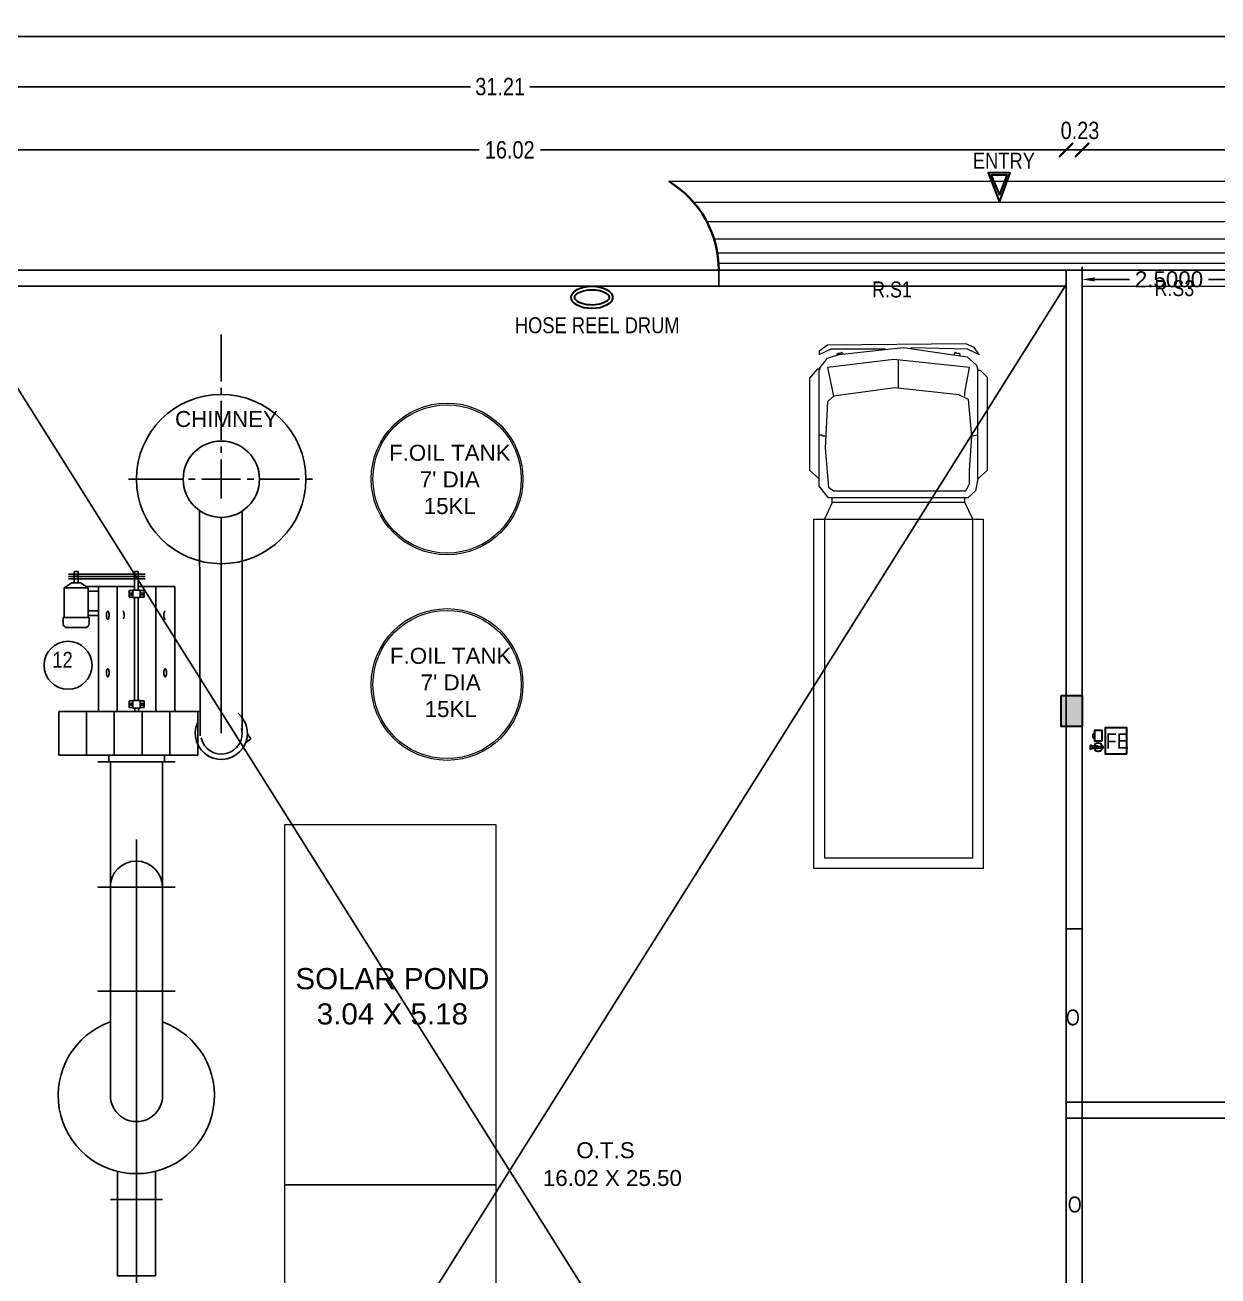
# Model space of a CAD drawing. Header units: metres. Extents: x -488 to 4759, y 38 to 2071.
# Drawn here: x 1169.87 to 1187.04, y 165.82 to 183.83 of the extents above; entities that cross this region are included whole.
import ezdxf
from ezdxf.lldxf.tags import DXFTag

# ---------------------------------------------------------------- set-up
doc = ezdxf.new("R2010")
doc.units = ezdxf.units.M
doc.header["$MEASUREMENT"] = 0
doc.linetypes.add('HIDDEN', pattern=[0.375, 0.25, -0.125])
doc.linetypes.add('HIDDEN2', pattern=[0.1875, 0.125, -0.0625])
for name, color, linetype in [('0 @ 1', 7, 'Continuous'), ('BLK_1_FLR_0_CARPET_AREA', 10, 'Continuous'), ('BLK_1_FLR_0_EXIT_WIDTH_DOOR', 2, 'Continuous'), ('BLK_1_FLR_0_REGULAR_ROOM', 117, 'Continuous')]:
    doc.layers.add(name, color=color, linetype=linetype)
for name, color, linetype, plot in [('BLK_1_COVERED_AREA', 44, 'Continuous', False), ('BLK_1_FLR_0_BLT_UP_AREA', 1, 'Continuous', False), ('BLK_1_FLR_0_BLT_UP_AREA_DEDUCT', 1, 'Continuous', False)]:
    doc.layers.add(name, color=color, linetype=linetype, plot=plot)
doc.layers.add('Human', color=197, linetype='Continuous', lineweight=5)
doc.styles.add('2', font='swissc.ttf', dxfattribs={"height": 0.23})
doc.styles.add('ARIAL', font='arial.ttf', dxfattribs={"height": 0.8})
doc.styles.add('Arial narrow', font='ARIALN.TTF', dxfattribs={"height": 0.6})
doc.styles.add('CODE', font='swissc.ttf', dxfattribs={"height": 0.25})
doc.styles.add('sa1', font='', dxfattribs={"height": 72})
doc.styles.add('SH', font='swissc.ttf', dxfattribs={"height": 10})
doc.styles.get("Standard").update_dxf_attribs({"font": 'arial.ttf', "height": 0.23})
doc.styles.add('SUBBU3', font='swissl.ttf', dxfattribs={"width": 0.8})
doc.styles.get('sa1').set_extended_font_data('Abadi MT Condensed Light')
tags = doc.linetypes.add('00$1$HIDDEN', pattern=[0.375, 0.25, -0.125]).pattern_tags.tags
tags[6:7] = [DXFTag(74, 4), DXFTag(75, 0), DXFTag(340, '0'), DXFTag(46, 1.0), DXFTag(50, 0.0), DXFTag(44, 0.0), DXFTag(45, 0.0)]
tags[4:5] = [DXFTag(74, 4), DXFTag(75, 0), DXFTag(340, '0'), DXFTag(46, 1.0), DXFTag(50, 0.0), DXFTag(44, 0.0), DXFTag(45, 0.0)]
doc.dimstyles.new('OUTER', dxfattribs={"dimscale": 0, "dimtxt": 0.3, "dimasz": 0.18, "dimexe": 0.18, "dimexo": 0.0625, "dimgap": 0.09, "dimtad": 0, "dimzin": 0, "dimdsep": 46, "dimtxsty": 'CODE', "dimcen": 0.09, "dimse1": 1, "dimse2": 1, "dimclrd": 8, "dimclrt": 1, "dimadec": 0, "dimazin": 0, "dimtfac": 1, "dimtofl": 0, "dimtmove": 0, "dimatfit": 3, "dimfxl": 0, "dimtolj": 1, "dimtzin": 0, "dimarcsym": 0})
doc.dimstyles.new('STANDARD$0', dxfattribs={"dimtxt": 0.23, "dimasz": 3, "dimexe": 3, "dimexo": 1, "dimgap": 1.5, "dimtad": 1, "dimdec": 1, "dimzin": 1, "dimdsep": 46, "dimlunit": 4, "dimtxsty": 'Standard', "dimblk": 'OBLIQUE', "dimcen": 0.09375, "dimdle": 1, "dimclrd": 8, "dimclre": 8, "dimclrt": 7, "dimadec": 1, "dimazin": 0, "dimtfac": 1, "dimtdec": 1, "dimtix": 1, "dimtmove": 2, "dimatfit": 3, "dimldrblk": 'ARCHTICK', "dimfxl": 0, "dimfrac": 2, "dimtolj": 1, "dimtzin": 0, "dimarcsym": 0})

# ---------------------------------------------------------------- blocks, each defined once
blk = doc.blocks.new('4t33vrvc')
at = {"layer": 'Human', "color": 36}
for p, q in [((281958.3, 29384.41), (281958.3, 29381.68)), ((282033.45, 29384.41), (282033.45, 29381.68))]:
    blk.add_line(p, q, dxfattribs=at)
for points in [[(282043.87, 29393.79), (282043.87, 29585.79), (282043.87, 29591.79), (281947.87, 29591.79), (281947.87, 29585.79), (281947.87, 29393.79)], [(282037.9, 29585.79), (282037.9, 29393.79), (282033.45, 29384.41), (281958.3, 29384.41), (281953.85, 29393.79), (281953.85, 29585.79)]]:
    blk.add_lwpolyline(points, close=True, dxfattribs=at)
for points in [[(282040.83, 29370.99, 0), (282040.83, 29309.25, 0), (282042.18, 29309.25, 0), (282046.2, 29313.28, 0), (282046.2, 29366.29, 0), (282040.83, 29370.99, 0), (282039.49, 29377.7, 0), (282035.15, 29381.68, 0), (281956.28, 29381.68, 0), (281950.91, 29375.01, 0), (281950.91, 29308.58, 0), (281955.61, 29302.54, 0), (281962.32, 29300.53, 0), (281998.56, 29296.5, 0), (282034.8, 29301.87, 0), (282040.16, 29306.57, 0), (282040.83, 29309.25, 0)], [(282040.83, 29346.16, 0), (282037.48, 29346.83, 0), (282035.47, 29326.03, 0), (282030.1, 29323.34, 0), (281993.86, 29319.32, 0), (281958.97, 29324.01, 0), (281955.61, 29327.37, 0), (281954.27, 29353.54, 0), (281956.28, 29375.69, 0), (281958.97, 29377.82, 0), (282034.12, 29377.82, 0), (282036.14, 29373.67, 0), (282036.14, 29366.29, 0), (282037.48, 29346.83, 0)], [(281950.91, 29370.99, 0), (281945.55, 29366.29, 0), (281945.55, 29313.95, 0), (281950.24, 29308.58, 0), (281950.91, 29308.58, 0), (281951.58, 29308.58, 0)], [(281954.27, 29346.83, 0), (281952.93, 29346.83, 0), (281952.26, 29346.16, 0), (281950.91, 29346.16, 0)], [(282033.45, 29324.01, 0), (282033.45, 29322, 0), (282036.14, 29307.91, 0), (281993.19, 29303.21, 0), (281955.61, 29307.91, 0), (281958.97, 29324.01, 0)], [(281995.87, 29319.32, 0), (281995.87, 29303.21, 0)], [(282003.26, 29297.17, 0), (282003.26, 29296.5, 0), (282034.8, 29297.17, 0), (282041.51, 29300.53, 0), (282038.82, 29296.5, 0), (282034.12, 29294.49, 0), (281955.61, 29295.16, 0), (281950.91, 29298.51, 0), (281950.91, 29300.53, 0), (281957.62, 29297.17, 0), (281988.49, 29297.17, 0)], [(281964.33, 29300.53, 0), (281964.33, 29299.86, 0), (281963.66, 29299.19, 0), (281962.99, 29299.86, 0), (281961.65, 29299.86, 0), (281960.98, 29300.53, 0), (281960.98, 29301.2, 0)], [(282030.77, 29301.2, 0), (282030.77, 29300.53, 0), (282030.1, 29299.86, 0), (282028.76, 29299.86, 0), (282028.08, 29299.19, 0), (282027.41, 29299.86, 0), (282027.41, 29300.53, 0)]]:
    blk.add_polyline3d(points, dxfattribs=at)
blk = doc.blocks.new('_ArchTick')
at = {"const_width": 0.15}
blk.add_lwpolyline([(-0.5, -0.5), (0.5, 0.5)], dxfattribs=at)
blk = doc.blocks.new('*D194')
at = {"color": 0, "lineweight": -2}
for p, q in [((1168.837, 182.033), (1176.405, 182.033)), ((1184.857, 182.033), (1177.289, 182.033))]:
    blk.add_line(p, q, dxfattribs=at)
at = {"layer": 'Defpoints', "color": 0, "lineweight": -2}
for p in [(1184.857, 182.033), (1168.837, 178.87), (1184.857, 178.724)]:
    blk.add_point(p, dxfattribs=at)
at = {"color": 0, "lineweight": -2, "xscale": 0.2, "yscale": 0.2, "zscale": 0.2, "rotation": 180}
blk.add_blockref('_ArchTick', (1168.837, 182.033), dxfattribs=at)
at = {"color": 0, "lineweight": -2, "xscale": 0.2, "yscale": 0.2, "zscale": 0.2}
blk.add_blockref('_ArchTick', (1184.857, 182.033), dxfattribs=at)
at = {"color": 0, "lineweight": -2, "insert": (1176.847, 182.033), "char_height": 0.25, "attachment_point": 5, "style": 'CODE'}
blk.add_mtext('\\A1;16.02', dxfattribs=at)
blk = doc.blocks.new('*D195')
at = {"color": 0, "lineweight": -2}
blk.add_line((1184.857, 182.033), (1185.087, 182.033), dxfattribs=at)
at = {"layer": 'Defpoints', "color": 0, "lineweight": -2}
for p in [(1185.087, 182.033), (1184.857, 178.724), (1185.087, 178.713)]:
    blk.add_point(p, dxfattribs=at)
at = {"color": 0, "lineweight": -2, "xscale": 0.2, "yscale": 0.2, "zscale": 0.2, "rotation": 180}
blk.add_blockref('_ArchTick', (1184.857, 182.033), dxfattribs=at)
at = {"color": 0, "lineweight": -2, "xscale": 0.2, "yscale": 0.2, "zscale": 0.2}
blk.add_blockref('_ArchTick', (1185.087, 182.033), dxfattribs=at)
at = {"color": 0, "lineweight": -2, "insert": (1185.056, 182.313), "char_height": 0.25, "attachment_point": 5, "style": 'CODE'}
blk.add_mtext('\\A1;0.23', dxfattribs=at)
blk = doc.blocks.new('*D186')
at = {"color": 0, "lineweight": -2}
for p, q in [((1185.087, 182.033), (1188.222, 182.033)), ((1192.087, 182.033), (1188.952, 182.033))]:
    blk.add_line(p, q, dxfattribs=at)
at = {"layer": 'Defpoints', "color": 0, "lineweight": -2}
for p in [(1192.087, 182.033), (1185.087, 178.713), (1192.087, 178.323)]:
    blk.add_point(p, dxfattribs=at)
at = {"color": 0, "lineweight": -2, "xscale": 0.2, "yscale": 0.2, "zscale": 0.2, "rotation": 180}
blk.add_blockref('_ArchTick', (1185.087, 182.033), dxfattribs=at)
at = {"color": 0, "lineweight": -2, "xscale": 0.2, "yscale": 0.2, "zscale": 0.2}
blk.add_blockref('_ArchTick', (1192.087, 182.033), dxfattribs=at)
at = {"color": 0, "lineweight": -2, "insert": (1188.587, 182.033), "char_height": 0.25, "attachment_point": 5, "style": 'CODE'}
blk.add_mtext('\\A1;7.00', dxfattribs=at)
blk = doc.blocks.new('*D173')
at = {"color": 0, "lineweight": -2}
for p, q in [((1161.103, 182.944), (1176.284, 182.944)), ((1192.317, 182.944), (1177.136, 182.944))]:
    blk.add_line(p, q, dxfattribs=at)
at = {"layer": 'Defpoints', "color": 0, "lineweight": -2}
for p in [(1192.317, 182.944), (1192.317, 179.128), (1161.103, 178.635)]:
    blk.add_point(p, dxfattribs=at)
at = {"color": 0, "lineweight": -2, "xscale": 0.2, "yscale": 0.2, "zscale": 0.2, "rotation": 180}
blk.add_blockref('_ArchTick', (1161.103, 182.944), dxfattribs=at)
at = {"color": 0, "lineweight": -2, "xscale": 0.2, "yscale": 0.2, "zscale": 0.2}
blk.add_blockref('_ArchTick', (1192.317, 182.944), dxfattribs=at)
at = {"color": 0, "lineweight": -2, "insert": (1176.71, 182.944), "char_height": 0.25, "attachment_point": 5, "style": 'CODE'}
blk.add_mtext('\\A1;31.21', dxfattribs=at)
blk = doc.blocks.new('*D174')
at = {"color": 0, "lineweight": -2}
for p, q in [((1118.667, 183.668), (1155.042, 183.668)), ((1192.317, 183.668), (1155.942, 183.668))]:
    blk.add_line(p, q, dxfattribs=at)
at = {"layer": 'Defpoints', "color": 0, "lineweight": -2}
for p in [(1192.317, 183.668), (1118.667, 179.304), (1192.317, 179.304)]:
    blk.add_point(p, dxfattribs=at)
at = {"color": 0, "lineweight": -2, "xscale": 0.2, "yscale": 0.2, "zscale": 0.2, "rotation": 180}
blk.add_blockref('_ArchTick', (1118.667, 183.668), dxfattribs=at)
at = {"color": 0, "lineweight": -2, "xscale": 0.2, "yscale": 0.2, "zscale": 0.2}
blk.add_blockref('_ArchTick', (1192.317, 183.668), dxfattribs=at)
at = {"color": 0, "lineweight": -2, "insert": (1155.492, 183.668), "char_height": 0.25, "attachment_point": 5, "style": 'CODE'}
blk.add_mtext('\\A1;{\\fSwis721 Cn BT|b1|i0|c0|p34;73.65}', dxfattribs=at)
blk = doc.blocks.new('FDGDFG')
at = {"color": 0, "lineweight": 30}
for p, q in [((15762.51, 2224.136), (15762.465, 2224.158)), ((15762.51, 2224.12), (15762.465, 2224.098)), ((15762.573, 2224.136), (15762.51, 2224.136)), ((15762.573, 2224.12), (15762.51, 2224.12))]:
    blk.add_line(p, q, dxfattribs=at)
at = {"color": 0, "lineweight": 30, "ltscale": 0.1}
blk.add_line((15762.465, 2224.158), (15762.465, 2224.098), dxfattribs=at)
at = {"color": 0, "lineweight": 30}
for points in [[(15762.638, 2224.221), (15762.638, 2224.37), (15762.528, 2224.37), (15762.528, 2224.221)], [(15762.543, 2224.143), (15762.543, 2224.114), (15762.573, 2224.114), (15762.573, 2224.143)], [(15762.573, 2224.136), (15762.573, 2224.12), (15762.649, 2224.12), (15762.649, 2224.136)]]:
    blk.add_lwpolyline(points, close=True, dxfattribs=at)
at = {"color": 0, "lineweight": 30, "ltscale": 0.1}
blk.add_lwpolyline([(15762.99, 2224.034), (15762.99, 2224.409), (15762.68, 2224.409), (15762.68, 2224.034)], close=True, dxfattribs=at)
at = {"color": 0, "lineweight": 30}
blk.add_circle((15762.579, 2224.131), 0.0611, dxfattribs=at)
blk.add_arc((15762.547, 2224.296), 0.0446, 114.8747, 245.1253, dxfattribs=at)
at = {"color": 0, "lineweight": 30, "style": 'SH'}
blk.add_text('FE', height=0.2239, dxfattribs=at).set_placement((15762.69, 2224.108))
blk = doc.blocks.new('*D60')
at = {"layer": 'BLK_1_FLR_0_EXIT_WIDTH_DOOR', "color": 0, "lineweight": -2}
for p, q in [((1185.087, 180.134), (1185.087, 180.349)), ((1187.587, 180.134), (1187.587, 180.349)), ((1185.267, 180.169), (1185.768, 180.169)), ((1187.407, 180.169), (1186.906, 180.169))]:
    blk.add_line(p, q, dxfattribs=at)
for points in [[(1185.267, 180.199), (1185.267, 180.139), (1185.087, 180.169)], [(1187.407, 180.199), (1187.407, 180.139), (1187.587, 180.169)]]:
    blk.add_solid(points, dxfattribs=at)
at = {"layer": 'Defpoints', "color": 0, "lineweight": -2}
for p in [(1187.587, 180.169), (1185.087, 180.072), (1187.587, 180.072)]:
    blk.add_point(p, dxfattribs=at)
at = {"layer": 'BLK_1_FLR_0_EXIT_WIDTH_DOOR', "color": 0, "insert": (1186.337, 180.169), "char_height": 0.23, "attachment_point": 5}
blk.add_mtext('\\A1;2.5000', dxfattribs=at)

msp = doc.modelspace()

# ---------------------------------------------------------------- hatches: boundary and pattern name
at = {"lineweight": 30}
h = msp.add_hatch(color=256, dxfattribs=at)
h.dxf.hatch_style = 1
h.paths.add_polyline_path([(1184.78717, 174.18003), (1184.78717, 173.73003), (1185.08717, 173.73003), (1185.08717, 174.18003)])

# ---------------------------------------------------------------- linework, layer by layer
at = {"linetype": 'HIDDEN', "lineweight": 18, "ltscale": 200}
for p, q in [((1179.13932, 181.58157), (1188.30501, 181.58157)), ((1179.49288, 181.28157), (1187.95146, 181.28157)), ((1179.68392, 181.00157), (1187.76041, 181.00157)), ((1179.78818, 180.75157), (1187.65615, 180.75157)), ((1179.83629, 180.55157), (1187.60804, 180.55157)), ((1179.85727, 180.40157), (1187.5904, 180.40157))]:
    msp.add_line(p, q, dxfattribs=at)
for p, q in [((1167.10717, 180.30157), (1179.85717, 180.30157)), ((1179.85717, 180.07157), (1179.85717, 180.30157)), ((1179.85717, 180.30157), (1184.85717, 180.30157)), ((1184.85717, 170.82157), (1184.85717, 180.30157)), ((1184.85717, 180.30157), (1185.08717, 180.30157)), ((1185.08717, 170.82157), (1185.08717, 180.30157)), ((1185.08717, 180.30157), (1187.58717, 180.30157)), ((1168.83717, 180.07157), (1179.85717, 180.07157)), ((1172.69417, 179.37535), (1172.69416, 178.70124)), ((1172.69416, 178.60991), (1172.69416, 178.51549)), ((1172.69416, 178.42092), (1172.69416, 177.85791)), ((1172.69416, 177.76356), (1172.69416, 177.67223)), ((1172.69416, 177.57809), (1172.69416, 177.01443)), ((1171.35943, 177.29497), (1172.05074, 177.29497)), ((1171.3821, 177.29447), (1171.47645, 177.29447)), ((1171.56778, 177.29475), (1172.13101, 177.29475)), ((1172.22507, 177.29475), (1172.3195, 177.29475)), ((1172.41413, 177.29475), (1172.97427, 177.29475)), ((1173.06891, 177.29497), (1173.16304, 177.29497)), ((1173.25739, 177.29475), (1173.82062, 177.29475)), ((1173.91195, 177.29475), (1174.0063, 177.29475)), ((1172.39156, 173.59874), (1172.38237, 176.84167)), ((1172.69403, 173.63634), (1172.69415, 176.74368)), ((1172.69416, 176.73455), (1172.69416, 176.1711)), ((1172.9965, 173.67395), (1172.99644, 176.83324)), ((1170.57841, 175.96217), (1170.6332, 175.96217)), ((1170.57862, 175.80058), (1170.57862, 175.96195)), ((1170.6332, 175.80087), (1170.6332, 175.96217)), ((1171.50084, 175.96217), (1171.44604, 175.96217)), ((1171.44626, 175.69731), (1171.44626, 175.96195)), ((1171.50084, 175.6971), (1171.50084, 175.96217)), ((1172.69412, 176.07684), (1172.69412, 175.98249)), ((1170.4353, 175.73054), (1170.54187, 175.80087)), ((1171.6013, 175.92542), (1170.49621, 175.92542)), ((1171.6013, 175.89191), (1170.49621, 175.89191)), ((1171.6013, 175.85869), (1170.49621, 175.85869)), ((1170.67024, 175.80036), (1170.54238, 175.80036)), ((1170.6332, 175.89522), (1170.57841, 175.89522)), ((1170.77955, 175.73054), (1170.66995, 175.80036)), ((1172.69412, 175.88813), (1172.69412, 175.19705)), ((1170.43551, 175.73054), (1170.43551, 175.30128)), ((1170.43551, 175.73054), (1170.77955, 175.73054)), ((1170.92568, 175.74578), (1170.75517, 175.74578)), ((1170.77955, 175.42613), (1170.77955, 175.73054)), ((1170.92568, 175.67883), (1170.77955, 175.67883)), ((1170.92568, 174.1201), (1170.92568, 175.74578)), ((1170.92568, 175.74578), (1170.92568, 173.9496)), ((1171.44626, 175.74607), (1170.92596, 175.74607)), ((1171.19665, 173.9496), (1171.19665, 175.74607)), ((1171.42188, 175.69098), (1171.36708, 175.69098)), ((1171.36737, 175.69098), (1171.36737, 175.59635)), ((1171.42188, 175.69731), (1171.42188, 175.59081)), ((1171.52846, 175.69681), (1171.42188, 175.69681)), ((1172.02495, 175.74578), (1171.50106, 175.74578)), ((1171.52846, 175.69681), (1171.52846, 175.59052)), ((1171.58325, 175.69098), (1171.52846, 175.69098)), ((1171.58325, 175.69098), (1171.58325, 175.59663)), ((1171.75398, 173.9496), (1171.75398, 175.74578)), ((1172.02495, 175.74578), (1172.02495, 173.9496)), ((1170.77955, 175.42613), (1170.77955, 175.30128)), ((1171.42188, 175.59635), (1171.36708, 175.59635)), ((1171.52846, 175.59052), (1171.42188, 175.59052)), ((1171.44626, 174.10795), (1171.44626, 175.59081)), ((1171.50084, 174.10817), (1171.50084, 175.59081)), ((1171.58325, 175.59663), (1171.52846, 175.59663)), ((1170.43551, 175.30128), (1170.42034, 175.30128)), ((1170.42034, 175.30107), (1170.42034, 175.22218)), ((1170.43551, 175.30128), (1170.73086, 175.30128)), ((1170.7917, 175.30157), (1170.73086, 175.30157)), ((1170.92568, 175.39902), (1170.77955, 175.39902)), ((1170.92568, 175.33178), (1170.77955, 175.33178)), ((1170.7917, 175.30157), (1170.7917, 175.2224)), ((1171.04743, 175.37435), (1171.04469, 175.365)), ((1171.04469, 175.365), (1171.04469, 175.35587)), ((1171.04469, 175.35587), (1171.04469, 175.34371)), ((1171.04469, 175.34371), (1171.04469, 175.33178)), ((1171.04469, 175.33178), (1171.04469, 175.31955)), ((1171.04469, 175.31955), (1171.04469, 175.31042)), ((1171.04469, 175.31042), (1171.04743, 175.30107)), ((1171.05073, 175.38348), (1171.04743, 175.37435)), ((1171.04743, 175.30107), (1171.04743, 175.29194)), ((1171.04743, 175.29194), (1171.05073, 175.28302)), ((1171.05354, 175.38959), (1171.05073, 175.38348)), ((1171.05073, 175.28302), (1171.05354, 175.27978)), ((1171.05685, 175.3924), (1171.05354, 175.38959)), ((1171.05354, 175.27978), (1171.05987, 175.27698)), ((1171.05987, 175.39542), (1171.05685, 175.3924)), ((1171.06267, 175.39542), (1171.05987, 175.39542)), ((1171.05987, 175.27698), (1171.06267, 175.27389)), ((1171.06878, 175.3924), (1171.06267, 175.39542)), ((1171.06267, 175.27389), (1171.06598, 175.27698)), ((1171.06598, 175.27698), (1171.06878, 175.27978)), ((1171.07209, 175.38959), (1171.06878, 175.3924)), ((1171.06878, 175.27978), (1171.07209, 175.28302)), ((1171.07482, 175.38348), (1171.07209, 175.38959)), ((1171.07209, 175.28302), (1171.07482, 175.29194)), ((1171.07482, 175.37435), (1171.07482, 175.38348)), ((1171.07813, 175.365), (1171.07482, 175.37435)), ((1171.07482, 175.29194), (1171.07813, 175.30107)), ((1171.08122, 175.35587), (1171.07813, 175.365)), ((1171.07813, 175.31042), (1171.08122, 175.31955)), ((1171.07813, 175.30107), (1171.07813, 175.31042)), ((1171.08122, 175.34371), (1171.08122, 175.35587)), ((1171.08122, 175.33178), (1171.08122, 175.34371)), ((1171.08122, 175.31955), (1171.08122, 175.33178)), ((1171.27729, 175.39571), (1171.28039, 175.39571)), ((1171.28039, 175.39571), (1171.28369, 175.3924)), ((1171.28369, 175.3924), (1171.28671, 175.38959)), ((1171.28671, 175.38959), (1171.28952, 175.38327)), ((1171.28952, 175.29194), (1171.28671, 175.2828)), ((1171.28952, 175.38327), (1171.29283, 175.37413)), ((1171.29283, 175.30107), (1171.28952, 175.29194)), ((1171.29283, 175.37413), (1171.29283, 175.36522)), ((1171.29283, 175.36522), (1171.29585, 175.35608)), ((1171.29585, 175.31042), (1171.29283, 175.30107)), ((1171.29585, 175.35608), (1171.29585, 175.34371)), ((1171.29585, 175.34371), (1171.29585, 175.33149)), ((1171.29585, 175.33149), (1171.29585, 175.31955)), ((1171.29585, 175.31955), (1171.29585, 175.31042)), ((1171.8694, 175.35608), (1171.87271, 175.36522)), ((1171.8694, 175.34371), (1171.8694, 175.35608)), ((1171.8694, 175.33149), (1171.8694, 175.34371)), ((1171.8694, 175.31955), (1171.8694, 175.33149)), ((1171.8694, 175.31042), (1171.8694, 175.31955)), ((1171.87271, 175.30107), (1171.8694, 175.31042)), ((1171.87271, 175.37413), (1171.8758, 175.38327)), ((1171.87271, 175.36522), (1171.87271, 175.37413)), ((1171.8758, 175.29194), (1171.87271, 175.30107)), ((1171.8758, 175.38327), (1171.87853, 175.38959)), ((1171.87853, 175.2828), (1171.8758, 175.29194)), ((1171.87853, 175.38959), (1171.88184, 175.3924)), ((1171.88184, 175.28), (1171.87853, 175.2828)), ((1171.88184, 175.3924), (1171.88766, 175.39571)), ((1171.88493, 175.27698), (1171.88184, 175.28)), ((1171.88766, 175.27367), (1171.88493, 175.27698)), ((1171.89076, 175.27698), (1171.88766, 175.27367)), ((1171.89406, 175.28), (1171.89076, 175.27698)), ((1171.89708, 175.2828), (1171.89406, 175.28)), ((1170.60602, 175.15825), (1170.46902, 175.15825)), ((1170.60602, 175.15846), (1170.7428, 175.15846)), ((1171.04743, 174.54634), (1171.04469, 174.53691)), ((1171.04469, 174.53691), (1171.04469, 174.52498)), ((1171.04469, 174.52498), (1171.04469, 174.51563)), ((1171.05073, 174.55238), (1171.04743, 174.54634)), ((1171.05354, 174.55827), (1171.05073, 174.55238)), ((1171.05685, 174.56431), (1171.05354, 174.55827)), ((1171.05987, 174.56431), (1171.05685, 174.56431)), ((1171.06267, 174.56431), (1171.05987, 174.56431)), ((1171.06878, 174.56431), (1171.06267, 174.56431)), ((1171.07209, 174.55827), (1171.06878, 174.56431)), ((1171.07482, 174.55238), (1171.07209, 174.55827)), ((1171.07482, 174.54634), (1171.07482, 174.55238)), ((1171.07813, 174.53691), (1171.07482, 174.54634)), ((1171.08122, 174.52498), (1171.07813, 174.53691)), ((1171.08122, 174.51563), (1171.08122, 174.52498)), ((1171.8694, 174.52476), (1171.87271, 174.53691)), ((1171.8694, 174.51563), (1171.8694, 174.52476)), ((1171.87271, 174.54605), (1171.8758, 174.55238)), ((1171.87271, 174.53691), (1171.87271, 174.54605)), ((1171.8758, 174.55238), (1171.87853, 174.55827)), ((1171.87853, 174.55827), (1171.88184, 174.56431)), ((1171.88184, 174.56431), (1171.88766, 174.56431)), ((1171.88766, 174.56431), (1171.89076, 174.56431)), ((1171.89076, 174.56431), (1171.89406, 174.56431)), ((1171.89406, 174.56431), (1171.89708, 174.55827)), ((1171.89708, 174.55827), (1171.89989, 174.55238)), ((1171.89989, 174.55238), (1171.9032, 174.54605)), ((1171.9032, 174.54605), (1171.9032, 174.53691)), ((1171.9032, 174.53691), (1171.90622, 174.52476)), ((1171.90622, 174.52476), (1171.90622, 174.51563)), ((1171.04469, 174.51563), (1171.04469, 174.50369)), ((1171.04469, 174.50369), (1171.04469, 174.49125)), ((1171.04469, 174.49125), (1171.04469, 174.4791)), ((1171.04469, 174.4791), (1171.04743, 174.46996)), ((1171.04743, 174.46996), (1171.04743, 174.46105)), ((1171.04743, 174.46105), (1171.05073, 174.45472)), ((1171.05073, 174.45472), (1171.05354, 174.44868)), ((1171.05354, 174.44868), (1171.05987, 174.44587)), ((1171.05987, 174.44587), (1171.06267, 174.44587)), ((1171.06267, 174.44587), (1171.06598, 174.44587)), ((1171.06598, 174.44587), (1171.06878, 174.44868)), ((1171.06878, 174.44868), (1171.07209, 174.45472)), ((1171.07209, 174.45472), (1171.07482, 174.46105)), ((1171.07482, 174.46105), (1171.07813, 174.46996)), ((1171.07813, 174.4791), (1171.08122, 174.49125)), ((1171.07813, 174.46996), (1171.07813, 174.4791)), ((1171.08122, 174.50369), (1171.08122, 174.51563)), ((1171.08122, 174.49125), (1171.08122, 174.50369)), ((1171.8694, 174.50347), (1171.8694, 174.51563)), ((1171.8694, 174.49154), (1171.8694, 174.50347)), ((1171.8694, 174.47931), (1171.8694, 174.49154)), ((1171.87271, 174.47018), (1171.8694, 174.47931)), ((1171.8758, 174.46105), (1171.87271, 174.47018)), ((1171.87853, 174.45472), (1171.8758, 174.46105)), ((1171.88184, 174.44868), (1171.87853, 174.45472)), ((1171.88493, 174.44558), (1171.88184, 174.44868)), ((1171.88766, 174.44558), (1171.88493, 174.44558)), ((1171.89076, 174.44558), (1171.88766, 174.44558)), ((1171.89406, 174.44868), (1171.89076, 174.44558)), ((1171.89708, 174.45472), (1171.89406, 174.44868)), ((1171.89989, 174.46105), (1171.89708, 174.45472)), ((1171.9032, 174.47018), (1171.89989, 174.46105)), ((1171.90622, 174.47931), (1171.9032, 174.47018)), ((1171.90622, 174.51563), (1171.90622, 174.50347)), ((1171.90622, 174.50347), (1171.90622, 174.49154)), ((1171.90622, 174.49154), (1171.90622, 174.47931)), ((1171.42188, 174.10184), (1171.36708, 174.10184)), ((1171.36708, 174.00468), (1171.42188, 174.00468)), ((1171.36737, 174.00418), (1171.36737, 174.10184)), ((1171.42188, 173.99835), (1171.42188, 174.10817)), ((1171.52846, 174.10795), (1171.42188, 174.10795)), ((1171.42188, 173.99807), (1171.52846, 173.99807)), ((1171.44949, 173.9496), (1171.44949, 173.99835)), ((1171.50408, 173.9496), (1171.50408, 173.99835)), ((1171.52846, 173.99807), (1171.52846, 174.10795)), ((1171.58325, 174.10184), (1171.52846, 174.10184)), ((1171.52846, 174.00439), (1171.58325, 174.00439)), ((1171.58325, 174.00468), (1171.58325, 174.10184)), ((1170.35634, 173.31971), (1170.35634, 173.9496)), ((1172.39057, 173.9496), (1170.35634, 173.9496)), ((1170.75517, 173.31942), (1170.75517, 173.9496)), ((1171.15371, 173.31942), (1171.15371, 173.9496)), ((1171.55585, 173.31942), (1171.55585, 173.9496)), ((1171.95462, 173.31942), (1171.95462, 173.9496)), ((1172.35625, 173.3192), (1172.35625, 173.94938)), ((1173.0678, 173.63002), (1173.12168, 173.55627)), ((1173.1214, 173.5558), (1173.04295, 173.49849)), ((1172.35625, 173.31971), (1170.35634, 173.31971)), ((1171.07482, 173.31942), (1171.07482, 173.22205)), ((1171.87551, 173.31942), (1171.87551, 173.22205)), ((1170.91654, 173.22176), (1172.03379, 173.22176)), ((1170.92568, 173.22205), (1172.02495, 173.22205)), ((1171.02614, 173.22205), (1171.9242, 173.22205)), ((1171.09949, 171.41953), (1171.09949, 173.22205)), ((1171.85113, 171.41975), (1171.85113, 173.22226)), ((1171.47366, 171.42917), (1171.47366, 172.10782)), ((1172.03379, 171.41975), (1170.91654, 171.41975)), ((1171.09949, 168.42109), (1171.09949, 171.41953)), ((1171.47366, 171.42004), (1171.47366, 166.64317)), ((1171.85113, 168.42109), (1171.85113, 171.41975)), ((1185.08717, 170.82157), (1184.85717, 170.82157)), ((1172.03379, 169.92193), (1170.91654, 169.92193)), ((1184.85717, 168.32157), (1184.85717, 168.09157)), ((1192.08717, 168.32157), (1184.85717, 168.32157)), ((1192.08717, 168.09157), (1184.85717, 168.09157)), ((1171.19995, 166.92026), (1171.19995, 167.32815)), ((1171.75067, 166.92026), (1171.75067, 167.32815)), ((1171.84811, 166.92026), (1171.10222, 166.92026)), ((1171.19967, 166.92026), (1171.75067, 166.92026)), ((1171.19995, 165.82099), (1171.19995, 166.92026)), ((1171.47366, 165.4653), (1171.47366, 166.79844)), ((1171.75067, 165.82149), (1171.75067, 166.92026)), ((1171.19967, 165.82149), (1171.75067, 165.82149))]:
    msp.add_line(p, q)
at = {"linetype": '00$1$HIDDEN', "lineweight": -2, "ltscale": 2}
for p, q in [((1168.83717, 154.59157), (1184.85717, 180.09763)), ((1168.83717, 180.07157), (1184.85717, 154.60306))]:
    msp.add_line(p, q, dxfattribs=at)
at = {"lineweight": 30}
for points in [[(1183.8967, 181.28157), (1183.8967, 181.28157), (1184.05091, 181.7022), (1183.73557, 181.7022)], [(1183.89939, 181.37976), (1184.00858, 181.6722), (1183.77553, 181.6722)], [(1184.78717, 174.18003), (1185.08717, 174.18003), (1185.08717, 173.73003), (1184.78717, 173.73003)]]:
    msp.add_lwpolyline(points, close=True, dxfattribs=at)
at = {"lineweight": -2}
for points in [[(1192.31717, 180.30156), (1118.66717, 180.30156), (1118.66717, 117.40157), (1192.31717, 117.40157)], [(1185.08717, 180.30157), (1168.60566, 180.30157), (1168.60566, 154.36157), (1185.08717, 154.36157)]]:
    msp.add_lwpolyline(points, close=True, dxfattribs=at)
at = {"lineweight": 13}
for points in [[(1176.65389, 167.13465), (1176.65389, 172.31625), (1173.60589, 172.31625), (1173.60589, 167.13465)], [(1176.65389, 161.95305), (1176.65389, 167.13465), (1173.60589, 167.13465), (1173.60589, 161.95305)]]:
    msp.add_lwpolyline(points, close=True, dxfattribs=at)
for centre, radius in [((1172.6942, 177.29475), 1.2192), ((1170.48903, 174.61329), 0.34553)]:
    msp.add_circle(centre, radius)
at = {"lineweight": 5}
for centre, radius in [((1175.94536, 177.29626), 1.0922), ((1175.94536, 177.29626), 1.0668), ((1175.94536, 174.33685), 1.0922), ((1175.94536, 174.33685), 1.0668)]:
    msp.add_circle(centre, radius, dxfattribs=at)
at = {"lineweight": 35}
msp.add_arc((1178.35727, 180.30157), 1.5, 0, 58.576094, dxfattribs=at)
at = {"lineweight": 30, "ltscale": 0.1}
msp.add_ellipse((1178.03015, 179.91057), major_axis=(0.29924, 0), ratio=0.53803313, dxfattribs=at)
msp.add_open_spline([(1178.27939, 179.91057), (1178.27939, 179.92077), (1178.27557, 179.93251), (1178.2493, 179.9618), (1178.2267, 179.9778), (1178.13253, 180.01808), (1178.0353, 180.02879), (1177.88943, 180.00533), (1177.83587, 179.9816), (1177.78716, 179.93882), (1177.78101, 179.92323), (1177.78082, 179.89847), (1177.78663, 179.88314), (1177.82745, 179.8466), (1177.86192, 179.82822), (1177.98643, 179.793), (1178.09701, 179.79558), (1178.22066, 179.83774), (1178.25391, 179.86151), (1178.27679, 179.89281), (1178.27939, 179.90207), (1178.27939, 179.91057)], degree=3, knots=[0, 0, 0, 0, 0.44955103, 0.44955103, 0.89910206, 0.89910206, 1.86125064, 1.86125064, 2.59196563, 2.59196563, 3.13743914, 3.13743914, 3.68291266, 3.68291266, 4.22838617, 4.22838617, 5.27725404, 5.27725404, 5.90856217, 5.90856217, 6.28318531, 6.28318531, 6.28318531, 6.28318531], dxfattribs=at)
for points in [[(1172.69568, 177.84273), (1172.39227, 177.84273), (1172.14618, 177.59686), (1172.14618, 177.29324)], [(1173.24495, 177.29324), (1173.24495, 177.59686), (1172.99915, 177.84273), (1172.69568, 177.84273)], [(1172.14618, 177.29324), (1172.14618, 176.98955), (1172.39227, 176.74368), (1172.69568, 176.74368)], [(1172.69568, 176.74368), (1172.99915, 176.74368), (1173.24495, 176.98955), (1173.24495, 177.29324)], [(1171.3765, 175.64079), (1171.3765, 175.64963), (1171.38384, 175.65747), (1171.39326, 175.65747)], [(1171.39326, 175.62403), (1171.38384, 175.62403), (1171.3765, 175.63115), (1171.3765, 175.64079)], [(1171.39326, 175.65747), (1171.40239, 175.65747), (1171.41001, 175.64963), (1171.41001, 175.64079)], [(1171.41001, 175.64079), (1171.41001, 175.63115), (1171.40239, 175.62403), (1171.39326, 175.62403)], [(1171.53759, 175.64079), (1171.53759, 175.64992), (1171.54521, 175.65747), (1171.55434, 175.65747)], [(1171.55434, 175.62403), (1171.54521, 175.62403), (1171.53759, 175.63137), (1171.53759, 175.64079)], [(1171.55434, 175.65747), (1171.56348, 175.65747), (1171.5711, 175.64992), (1171.5711, 175.64079)], [(1171.5711, 175.64079), (1171.5711, 175.63137), (1171.56348, 175.62403), (1171.55434, 175.62403)], [(1170.46831, 175.15444), (1170.43832, 175.16228), (1170.41753, 175.18946), (1170.41753, 175.22067)], [(1170.7917, 175.22067), (1170.7917, 175.18967), (1170.77092, 175.16228), (1170.7405, 175.15444)], [(1171.3765, 174.05164), (1171.3765, 174.06049), (1171.38384, 174.06811), (1171.39326, 174.06811)], [(1171.39326, 174.03489), (1171.38384, 174.03489), (1171.3765, 174.04201), (1171.3765, 174.05164)], [(1171.39326, 174.06811), (1171.40239, 174.06811), (1171.41001, 174.06049), (1171.41001, 174.05164)], [(1171.41001, 174.05164), (1171.41001, 174.04201), (1171.40239, 174.03489), (1171.39326, 174.03489)], [(1171.53759, 174.05135), (1171.53759, 174.06099), (1171.54521, 174.06811), (1171.55434, 174.06811)], [(1171.55434, 174.0351), (1171.54521, 174.0351), (1171.53759, 174.04222), (1171.53759, 174.05135)], [(1171.55434, 174.06811), (1171.56348, 174.06811), (1171.5711, 174.06099), (1171.5711, 174.05135)], [(1171.5711, 174.05135), (1171.5711, 174.04222), (1171.56348, 174.0351), (1171.55434, 174.0351)], [(1173.00519, 173.42156), (1173.11527, 173.58053), (1173.08661, 173.79774), (1172.93814, 173.92271)], [(1172.35229, 173.78754), (1172.27348, 173.61027), (1172.34298, 173.4025), (1172.51232, 173.30748)], [(1172.7633, 173.34318), (1172.92477, 173.38072), (1173.02565, 173.54143), (1172.98835, 173.70307)], [(1172.7633, 173.34318), (1172.92477, 173.38072), (1173.02565, 173.54143), (1172.98835, 173.70307)], [(1172.40387, 173.5682), (1172.44097, 173.40685), (1172.60213, 173.30621), (1172.7633, 173.34318)], [(1172.40387, 173.5682), (1172.44097, 173.40685), (1172.60213, 173.30621), (1172.7633, 173.34318)], [(1172.51232, 173.30748), (1172.68108, 173.2124), (1172.89477, 173.26172), (1173.00519, 173.42156)], [(1171.09618, 171.41824), (1171.09618, 171.62578), (1171.2646, 171.7942), (1171.47215, 171.7942)], [(1171.47215, 171.7942), (1171.67969, 171.7942), (1171.84811, 171.62578), (1171.84811, 171.41824)], [(1170.36353, 168.2293), (1170.2709, 168.76916), (1170.58063, 169.29736), (1171.09741, 169.48002)], [(1171.84739, 169.48002), (1172.36366, 169.29736), (1172.67361, 168.76916), (1172.58077, 168.2293)], [(1171.2874, 168.0936), (1171.17097, 168.16105), (1171.0992, 168.28539), (1171.0992, 168.41958)], [(1171.85113, 168.41958), (1171.85113, 168.28539), (1171.77958, 168.16105), (1171.66344, 168.0936)], [(1171.47243, 167.29442), (1170.92438, 167.29442), (1170.45637, 167.68916), (1170.36353, 168.2293)], [(1172.58077, 168.2293), (1172.48843, 167.68916), (1172.02034, 167.29442), (1171.47243, 167.29442)], [(1171.66344, 168.0936), (1171.54694, 168.02658), (1171.4039, 168.02658), (1171.2874, 168.0936)]]:
    msp.add_open_spline(points, degree=3)
at = {"layer": 'BLK_1_COVERED_AREA', "color": 45, "lineweight": 0}
msp.add_lwpolyline([(1192.31717, 180.30157), (1118.66717, 180.30157), (1118.66717, 117.40158), (1192.31717, 117.40158)], close=True, dxfattribs=at)
at = {"layer": 'BLK_1_FLR_0_BLT_UP_AREA', "color": 45, "lineweight": 0}
msp.add_lwpolyline([(1192.31717, 180.30156), (1118.66717, 180.30156), (1118.66717, 117.40157), (1192.31717, 117.40157)], close=True, dxfattribs=at)
at = {"layer": 'BLK_1_FLR_0_BLT_UP_AREA_DEDUCT', "color": 45, "lineweight": -2}
msp.add_lwpolyline([(1168.83717, 180.07157), (1184.85717, 180.07157), (1184.85717, 154.59157), (1168.83717, 154.59157)], close=True, dxfattribs=at)
at = {"layer": 'BLK_1_FLR_0_CARPET_AREA', "color": 14, "lineweight": 0}
msp.add_lwpolyline([(1153.60706, 180.07157), (1153.60717, 173.84157), (1168.60566, 173.84157), (1168.60566, 154.36157), (1185.08717, 154.36157), (1185.08717, 180.07152), (1192.08717, 180.07152), (1192.08717, 129.86157), (1118.89717, 129.86157), (1118.89717, 154.35957), (1148.60717, 154.36157), (1148.60717, 180.07157), (1153.60717, 180.07157), (1153.60717, 180.07157)], close=True, dxfattribs=at)
at = {"layer": 'BLK_1_FLR_0_REGULAR_ROOM', "color": 4, "lineweight": 0}
msp.add_lwpolyline([(1153.60706, 180.07157), (1153.60717, 173.84157), (1168.60566, 173.84157), (1168.60566, 154.36157), (1185.08717, 154.36157), (1185.08717, 180.07152), (1192.08717, 180.07152), (1192.08717, 129.86157), (1118.89717, 129.86157), (1118.89717, 154.35957), (1148.60717, 154.36157), (1148.60717, 180.07157), (1153.60717, 180.07157), (1153.60717, 180.07157)], close=True, dxfattribs=at)

# ---------------------------------------------------------------- block references
at = {"lineweight": 13, "xscale": -0.0254, "yscale": 0.0254, "zscale": 0.0254, "rotation": 180}
msp.add_blockref('4t33vrvc', (-5980.25155, 923.3197), dxfattribs=at)
at = {"lineweight": -2}
msp.add_blockref('FDGDFG', (-14577.26163, -2050.69585), dxfattribs=at)

# ---------------------------------------------------------------- texts
at = {"lineweight": -2, "style": '2'}
msp.add_text('ENTRY', height=0.23, dxfattribs=at).set_placement((1183.51421, 181.76431))
at = {"lineweight": 30, "style": '2'}
msp.add_text('HOSE REEL DRUM', height=0.23, dxfattribs=at).set_placement((1176.92102, 179.39429))
at = {"ltscale": 3.5, "attachment_point": 2}
for s, insert, char_height, width, style in [('{\\C252;R.S1}', (1182.34992, 180.13944), 0.23, 5.9149746, 'SUBBU3'), ('{\\C252;R.S3}', (1186.41441, 180.15849), 0.23, 5.9149746, 'SUBBU3'), ("{\\C252;F.OIL TANK \\P7' DIA\\P15KL}", (1175.98473, 177.78808), 0.23, 2.3208586, 'ARIAL'), ("{\\C252;F.OIL TANK \\P7' DIA\\P15KL}", (1175.99769, 174.86515), 0.23, 2.3208586, 'ARIAL'), ('{\\C252;SOLAR POND\\P3.04 X 5.18}', (1175.15799, 170.25494), 0.3048, 67.6583004, 'ARIAL'), ('{\\C252;O}', (1184.95332, 169.659), 0.23, 5.9149746, 'SUBBU3'), ('{\\C252;O}', (1184.98064, 166.96584), 0.23, 5.9149746, 'SUBBU3')]:
    msp.add_mtext(s, dxfattribs=dict(at, insert=insert, char_height=char_height, width=width, style=style))
at = {"insert": (1172.76988, 178.27453), "char_height": 0.23, "width": 67.6583004, "attachment_point": 2, "style": 'ARIAL'}
msp.add_mtext('{\\C252;CHIMNEY}', dxfattribs=at)
at = {"insert": (1170.26356, 174.80737), "char_height": 0.23, "attachment_point": 1, "style": 'Arial narrow'}
msp.add_mtext_dynamic_manual_height_columns('{\\C252;12}', width=0.23, gutter_width=1.15, heights=[0], dxfattribs=at)
at = {"linetype": 'HIDDEN2', "lineweight": 9, "ltscale": 10, "char_height": 0.23, "attachment_point": 2, "style": 'sa1'}
for s, insert, width in [('{\\fArial|b0|i0|c0|p34;\\C252;O.T.S}', (1178.226, 167.747), 1.2994908), ('{\\fArial|b0|i0|c0|p34;\\C252;\\P16.02 X 25.50}', (1178.32495, 167.73052), 1.9878935)]:
    msp.add_mtext(s, dxfattribs=dict(at, insert=insert, width=width))

# ---------------------------------------------------------------- dimensions: what is measured, and where the dimension line sits
at = {"layer": '0 @ 1', "lineweight": -2}
dim = msp.add_linear_dim(base=(1192.31717, 183.66772), p1=(1118.66717, 179.30403), p2=(1192.31717, 179.30402), text='{\\fSwis721 Cn BT|b1|i0|c0|p34;<>}', dimstyle='OUTER', override={"dimscale": 1, "dimtxt": 0.25, "dimasz": 0.2, "dimblk": 'ArchTick', "dimclrd": 0, "dimclrt": 0, "dimtix": 0, "dimtofl": 0, "dimtmove": 0, "dimatfit": 3, "dimfxl": 25.4}, dxfattribs=at)
dim.commit()
dim.dimension.update_dxf_attribs({"geometry": '*D174', "text_midpoint": (1155.49217, 183.66772)})
for base, p1, p2, picture, middle in [((1192.31717, 182.94393), (1161.1031, 178.63484), (1192.31717, 179.12809), '*D173', (1176.71014, 182.94393)), ((1184.85717, 182.03338), (1168.83717, 178.86958), (1184.85717, 178.72447), '*D194', (1176.84717, 182.03338)), ((1192.08717, 182.03338), (1185.08717, 178.71289), (1192.08717, 178.32275), '*D186', (1188.58717, 182.03338))]:
    dim = msp.add_linear_dim(base=base, p1=p1, p2=p2, dimstyle='OUTER', override={"dimscale": 1, "dimtxt": 0.25, "dimasz": 0.2, "dimblk": 'ArchTick', "dimclrd": 0, "dimclrt": 0, "dimtix": 0, "dimtofl": 0, "dimtmove": 1, "dimatfit": 3, "dimfxl": 25.4}, dxfattribs=at)
    dim.commit()
    dim.dimension.update_dxf_attribs({"geometry": picture, "text_midpoint": middle})
dim = msp.add_linear_dim(base=(1185.08717, 182.03338), p1=(1184.85717, 178.72447), p2=(1185.08717, 178.71289), dimstyle='OUTER', override={"dimscale": 1, "dimtxt": 0.25, "dimasz": 0.2, "dimblk": 'ArchTick', "dimclrd": 0, "dimclrt": 0, "dimtix": 0, "dimtofl": 0, "dimtmove": 1, "dimatfit": 3, "dimfxl": 25.4}, dxfattribs=at)
dim.commit()
dim.dimension.update_dxf_attribs({"geometry": '*D195', "text_midpoint": (1185.05562, 182.31346), "dimtype": 128})
at = {"layer": 'BLK_1_FLR_0_EXIT_WIDTH_DOOR'}
dim = msp.add_linear_dim(base=(1187.58717, 180.16943), p1=(1185.08717, 180.07152), p2=(1187.58717, 180.07152), dimstyle='STANDARD$0', override={"dimtxt": 1, "dimasz": 0.18, "dimexe": 0.18, "dimexo": 0.0625, "dimgap": 0.09, "dimtad": 0, "dimtih": 1, "dimtoh": 1, "dimdec": 4, "dimzin": 0, "dimlunit": 2, "dimpost": '', "dimcen": 0.09, "dimdle": 0, "dimclrd": 0, "dimclre": 0, "dimclrt": 0, "dimadec": 0, "dimtdec": 4, "dimtix": 0, "dimtofl": 0, "dimtmove": 0, "dimfrac": 0}, dxfattribs=at)
dim.commit()
dim.dimension.update_dxf_attribs({"geometry": '*D60', "text_midpoint": (1186.33717, 180.16943)})

doc.saveas('drawing.dxf')
